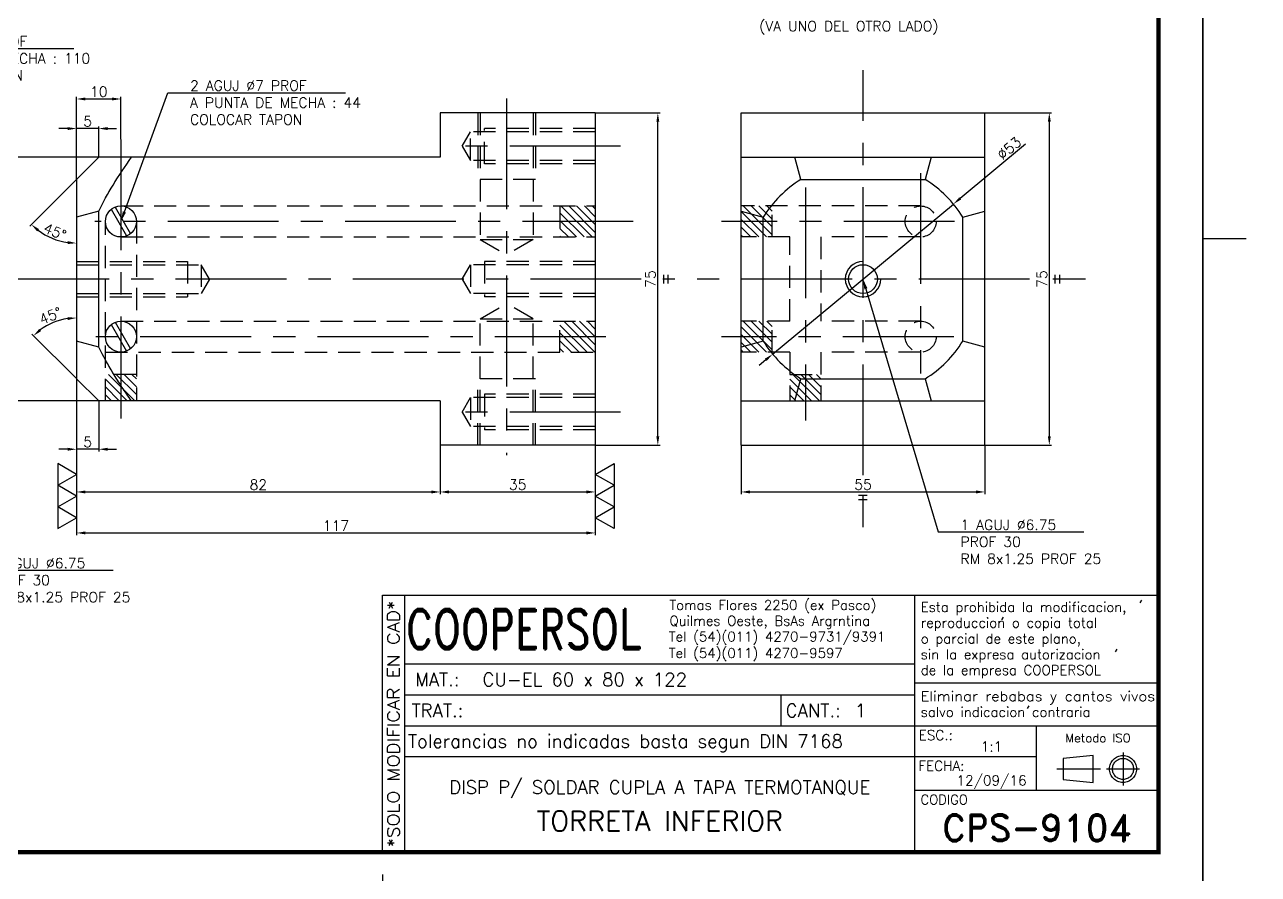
# Model space of a CAD drawing. Extents: x -21308 to -16735, y 11657 to 13517.
# Drawn here: x -20103.7 to -19825.5, y 12823.4 to 13015.2 of the extents above; entities that cross this region are included whole.
import ezdxf
from ezdxf import colors
from ezdxf.entities.mleader import LeaderData, LeaderLine
from ezdxf.enums import TextEntityAlignment as Align
from ezdxf.math import Vec2, Vec3

# ---------------------------------------------------------------- set-up
doc = ezdxf.new("R2010")
doc.units = 0
doc.header["$LTSCALE"] = 20
doc.header["$MEASUREMENT"] = 0
doc.linetypes.add('CENTER', pattern=[2, 1.25, -0.25, 0.25, -0.25])
doc.linetypes.add('HIDDEN', pattern=[0.375, 0.25, -0.125])
doc.layers.get('0').update_dxf_attribs({"linetype": 'CONTINUOUS'})
doc.layers.get('DEFPOINTS').update_dxf_attribs({"linetype": 'CONTINUOUS'})
for name, color, linetype in [('1', 1, 'CENTER'), ('CL', 1, 'CENTER'), ('CO', 3, 'CONTINUOUS'), ('FI', 1, 'CONTINUOUS'), ('OC', 1, 'HIDDEN')]:
    doc.layers.add(name, color=color, linetype=linetype)
doc.styles.add('ROMAND', font='ROMAND')
doc.styles.add('ROMANS', font='ROMANS.SHX')
doc.dimstyles.new('1', dxfattribs={"dimtxt": 2.3, "dimasz": 2, "dimexe": 0.5, "dimexo": 0.0625, "dimgap": 0.5, "dimtad": 1, "dimdec": 4, "dimdsep": 46, "dimtxsty": 'ROMANS', "dimcen": -2, "dimclrt": 7, "dimadec": 0, "dimazin": 0, "dimtfac": 0.869565, "dimtdec": 4, "dimtmove": 0, "dimatfit": 3, "dimfxl": 1, "dimtolj": 1, "dimarcsym": 0})

# ---------------------------------------------------------------- blocks, each defined once
blk = doc.blocks.new('A3G')
blk.add_line((235, 5), (235, 0))
blk.add_lwpolyline([(0, 297), (420, 297), (420, 0), (0, 0)], close=True)
at = {"const_width": 1}
blk.add_lwpolyline([(25, 287), (410, 287), (410, 10), (25, 10)], close=True, dxfattribs=at)
blk = doc.blocks.new('*D139')
at = {"layer": 'CO', "color": 0, "lineweight": -2}
for p, q in [((-19878.03, 12988.2), (-19892.74, 12975.98)), ((-19935.04, 12940.83), (-19894.28, 12974.7)), ((-19936.58, 12939.55), (-19938.12, 12938.28))]:
    blk.add_line(p, q, dxfattribs=at)
at = {"layer": 'CO', "color": 0}
for points in [[(-19892.95, 12976.23), (-19892.53, 12975.72), (-19894.28, 12974.7)], [(-19936.8, 12939.81), (-19936.37, 12939.3), (-19935.04, 12940.83)]]:
    blk.add_solid(points, dxfattribs=at)
at = {"layer": 'DEFPOINTS', "color": 0}
for p in [(-19894.28, 12974.7), (-19935.04, 12940.83)]:
    blk.add_point(p, dxfattribs=at)
at = {"layer": 'CO', "color": 7, "insert": (-19881.7, 12987.29), "char_height": 2.3, "attachment_point": 5, "rotation": 39.7186, "style": 'ROMANS'}
blk.add_mtext('\\A1;∅53', dxfattribs=at)
blk = doc.blocks.new('*D140')
at = {"layer": 'CO', "color": 0, "lineweight": -2}
for p, q in [((-20092.04, 12935.2), (-20092.04, 12909.22)), ((-20010.04, 12920.2), (-20010.04, 12909.22)), ((-20090.04, 12909.72), (-20012.04, 12909.72))]:
    blk.add_line(p, q, dxfattribs=at)
at = {"layer": 'CO', "color": 0}
for points in [[(-20090.04, 12910.06), (-20090.04, 12909.39), (-20092.04, 12909.72)], [(-20012.04, 12910.06), (-20012.04, 12909.39), (-20010.04, 12909.72)]]:
    blk.add_solid(points, dxfattribs=at)
at = {"layer": 'DEFPOINTS', "color": 0}
for p in [(-20092.04, 12935.27), (-20010.04, 12920.27), (-20010.04, 12909.72)]:
    blk.add_point(p, dxfattribs=at)
at = {"layer": 'CO', "color": 7, "insert": (-20051.04, 12911.37), "char_height": 2.3, "attachment_point": 5, "style": 'ROMANS'}
blk.add_mtext('\\A1;82', dxfattribs=at)
blk = doc.blocks.new('*D141')
at = {"layer": 'CO', "color": 0, "lineweight": -2}
for p, q in [((-20010.04, 12920.2), (-20010.04, 12909.22)), ((-19975.04, 12920.2), (-19975.04, 12909.22)), ((-20008.04, 12909.72), (-19977.04, 12909.72))]:
    blk.add_line(p, q, dxfattribs=at)
at = {"layer": 'CO', "color": 0}
for points in [[(-20008.04, 12910.06), (-20008.04, 12909.39), (-20010.04, 12909.72)], [(-19977.04, 12910.06), (-19977.04, 12909.39), (-19975.04, 12909.72)]]:
    blk.add_solid(points, dxfattribs=at)
at = {"layer": 'DEFPOINTS', "color": 0}
for p in [(-20010.04, 12920.27), (-19975.04, 12920.27), (-19975.04, 12909.72)]:
    blk.add_point(p, dxfattribs=at)
at = {"layer": 'CO', "color": 7, "insert": (-19992.54, 12911.37), "char_height": 2.3, "attachment_point": 5, "style": 'ROMANS'}
blk.add_mtext('\\A1;35', dxfattribs=at)
blk = doc.blocks.new('*D142')
at = {"layer": 'CO', "color": 0, "lineweight": -2}
for p, q in [((-20092.04, 12935.2), (-20092.04, 12899.97)), ((-19975.04, 12920.2), (-19975.04, 12899.97)), ((-20090.04, 12900.47), (-19977.04, 12900.47))]:
    blk.add_line(p, q, dxfattribs=at)
at = {"layer": 'CO', "color": 0}
for points in [[(-20090.04, 12900.81), (-20090.04, 12900.14), (-20092.04, 12900.47)], [(-19977.04, 12900.81), (-19977.04, 12900.14), (-19975.04, 12900.47)]]:
    blk.add_solid(points, dxfattribs=at)
at = {"layer": 'DEFPOINTS', "color": 0}
for p in [(-20092.04, 12935.27), (-19975.04, 12920.27), (-19975.04, 12900.47)]:
    blk.add_point(p, dxfattribs=at)
at = {"layer": 'CO', "color": 7, "insert": (-20033.54, 12902.12), "char_height": 2.3, "attachment_point": 5, "style": 'ROMANS'}
blk.add_mtext('\\A1;117', dxfattribs=at)
blk = doc.blocks.new('*D143')
at = {"layer": 'CO', "color": 0, "lineweight": -2}
for p, q in [((-20087.1, 12985.27), (-20107.69, 12985.27)), ((-20107.19, 12932.27), (-20107.19, 12983.27)), ((-20087.1, 12930.27), (-20107.69, 12930.27))]:
    blk.add_line(p, q, dxfattribs=at)
at = {"layer": 'CO', "color": 0}
for points in [[(-20107.52, 12983.27), (-20106.85, 12983.27), (-20107.19, 12985.27)], [(-20107.52, 12932.27), (-20106.85, 12932.27), (-20107.19, 12930.27)]]:
    blk.add_solid(points, dxfattribs=at)
at = {"layer": 'DEFPOINTS', "color": 0}
for p in [(-20107.19, 12985.27), (-20087.04, 12985.27), (-20087.04, 12930.27)]:
    blk.add_point(p, dxfattribs=at)
at = {"layer": 'CO', "color": 7, "insert": (-20108.84, 12957.77), "char_height": 2.3, "attachment_point": 5, "rotation": 90, "style": 'ROMANS'}
blk.add_mtext('\\A1;55', dxfattribs=at)
blk = doc.blocks.new('*D144')
at = {"layer": 'CO', "color": 0, "lineweight": -2}
for p, q in [((-19974.98, 12995.27), (-19960.44, 12995.27)), ((-19960.94, 12922.27), (-19960.94, 12993.27)), ((-19974.98, 12920.27), (-19960.44, 12920.27))]:
    blk.add_line(p, q, dxfattribs=at)
at = {"layer": 'CO', "color": 0}
for points in [[(-19961.27, 12993.27), (-19960.61, 12993.27), (-19960.94, 12995.27)], [(-19961.27, 12922.27), (-19960.61, 12922.27), (-19960.94, 12920.27)]]:
    blk.add_solid(points, dxfattribs=at)
at = {"layer": 'DEFPOINTS', "color": 0}
for p in [(-19975.04, 12995.27), (-19960.94, 12995.27), (-19975.04, 12920.27)]:
    blk.add_point(p, dxfattribs=at)
at = {"layer": 'CO', "color": 7, "insert": (-19962.59, 12957.77), "char_height": 2.3, "attachment_point": 5, "rotation": 90, "style": 'ROMANS'}
blk.add_mtext('\\A1;75', dxfattribs=at)
blk = doc.blocks.new('*D145')
at = {"layer": 'CO', "color": 0, "lineweight": -2}
for p, q in [((-20092.04, 12980.33), (-20092.04, 12998.91)), ((-20084.04, 12998.41), (-20090.04, 12998.41)), ((-20082.04, 12989.36), (-20082.04, 12998.91))]:
    blk.add_line(p, q, dxfattribs=at)
at = {"layer": 'CO', "color": 0}
for points in [[(-20090.04, 12998.75), (-20090.04, 12998.08), (-20092.04, 12998.41)], [(-20084.04, 12998.75), (-20084.04, 12998.08), (-20082.04, 12998.41)]]:
    blk.add_solid(points, dxfattribs=at)
at = {"layer": 'DEFPOINTS', "color": 0}
for p in [(-20092.04, 12998.41), (-20082.04, 12989.29), (-20092.04, 12980.27)]:
    blk.add_point(p, dxfattribs=at)
at = {"layer": 'CO', "color": 7, "insert": (-20087.04, 13000.06), "char_height": 2.3, "attachment_point": 5, "style": 'ROMANS'}
blk.add_mtext('\\A1;10', dxfattribs=at)
blk = doc.blocks.new('*D155')
at = {"layer": 'CO', "color": 0, "lineweight": -2}
blk.add_line((-20092.08, 12980.22), (-20102.57, 12969.73), dxfattribs=at)
blk.add_arc((-20092.04, 12980.27), 14.4, 232.9667, 262.0333, dxfattribs=at)
at = {"layer": 'CO', "color": 0}
for points in [[(-20100.93, 12968.52), (-20100.49, 12969.03), (-20102.22, 12970.09)], [(-20094.01, 12966.34), (-20094.06, 12965.68), (-20092.04, 12965.87)]]:
    blk.add_solid(points, dxfattribs=at)
at = {"layer": 'DEFPOINTS', "color": 0}
for p in [(-20087.04, 12985.27), (-20092.04, 12980.27), (-20092.04, 12980.27), (-20099.24, 12967.8), (-20092.04, 12935.27)]:
    blk.add_point(p, dxfattribs=at)
at = {"layer": 'CO', "color": 7, "insert": (-20096.92, 12968.49), "char_height": 2.3, "attachment_point": 5, "rotation": 337.5, "style": 'ROMANS'}
blk.add_mtext('\\A1;45°', dxfattribs=at)
blk = doc.blocks.new('*D156')
at = {"layer": 'CO', "color": 0, "lineweight": -2}
blk.add_line((-20092.08, 12935.31), (-20102.1, 12945.33), dxfattribs=at)
blk.add_arc((-20092.04, 12935.27), 13.73, 98.352, 126.648, dxfattribs=at)
at = {"layer": 'CO', "color": 0}
for points in [[(-20094.06, 12949.19), (-20094.01, 12948.52), (-20092.04, 12949)], [(-20100.02, 12946.03), (-20100.45, 12946.54), (-20101.75, 12944.98)]]:
    blk.add_solid(points, dxfattribs=at)
at = {"layer": 'DEFPOINTS', "color": 0}
for p in [(-20092.04, 12980.27), (-20095.59, 12948.53), (-20092.04, 12935.27), (-20092.04, 12935.27), (-20087.04, 12930.27)]:
    blk.add_point(p, dxfattribs=at)
at = {"layer": 'CO', "color": 7, "insert": (-20097.93, 12949.48), "char_height": 2.3, "attachment_point": 5, "rotation": 22.5, "style": 'ROMANS'}
blk.add_mtext('\\A1;45°', dxfattribs=at)
blk = doc.blocks.new('*D157')
at = {"layer": 'CO', "color": 0, "lineweight": -2}
for p, q in [((-19942.16, 12920.2), (-19942.16, 12909.22)), ((-19887.16, 12920.2), (-19887.16, 12909.22)), ((-19940.16, 12909.72), (-19889.16, 12909.72))]:
    blk.add_line(p, q, dxfattribs=at)
at = {"layer": 'CO', "color": 0}
for points in [[(-19940.16, 12910.06), (-19940.16, 12909.39), (-19942.16, 12909.72)], [(-19889.16, 12910.06), (-19889.16, 12909.39), (-19887.16, 12909.72)]]:
    blk.add_solid(points, dxfattribs=at)
at = {"layer": 'DEFPOINTS', "color": 0}
for p in [(-19942.16, 12920.27), (-19887.16, 12920.27), (-19887.16, 12909.72)]:
    blk.add_point(p, dxfattribs=at)
at = {"layer": 'CO', "color": 7, "insert": (-19914.66, 12911.37), "char_height": 2.3, "attachment_point": 5, "style": 'ROMANS'}
blk.add_mtext('\\A1;55', dxfattribs=at)
blk = doc.blocks.new('*D158')
at = {"layer": 'CO', "color": 0, "lineweight": -2}
for p, q in [((-19887.1, 12995.27), (-19872.15, 12995.27)), ((-19872.65, 12993.27), (-19872.65, 12922.27)), ((-19887.1, 12920.27), (-19872.15, 12920.27))]:
    blk.add_line(p, q, dxfattribs=at)
at = {"layer": 'CO', "color": 0}
for points in [[(-19872.98, 12993.27), (-19872.31, 12993.27), (-19872.65, 12995.27)], [(-19872.98, 12922.27), (-19872.31, 12922.27), (-19872.65, 12920.27)]]:
    blk.add_solid(points, dxfattribs=at)
at = {"layer": 'DEFPOINTS', "color": 0}
for p in [(-19887.16, 12995.27), (-19887.16, 12920.27), (-19872.65, 12920.27)]:
    blk.add_point(p, dxfattribs=at)
at = {"layer": 'CO', "color": 7, "insert": (-19874.3, 12957.77), "char_height": 2.3, "attachment_point": 5, "rotation": 90, "style": 'ROMANS'}
blk.add_mtext('\\A1;75', dxfattribs=at)
blk = doc.blocks.new('*D161')
at = {"layer": 'CO', "color": 0, "lineweight": -2}
for p, q in [((-20094.04, 12991.74), (-20096.04, 12991.74)), ((-20092.04, 12980.33), (-20092.04, 12992.24)), ((-20087.04, 12991.74), (-20092.04, 12991.74)), ((-20087.04, 12985.33), (-20087.04, 12992.24)), ((-20085.04, 12991.74), (-20083.04, 12991.74))]:
    blk.add_line(p, q, dxfattribs=at)
at = {"layer": 'CO', "color": 0}
for points in [[(-20094.04, 12992.07), (-20094.04, 12991.4), (-20092.04, 12991.74)], [(-20085.04, 12992.07), (-20085.04, 12991.4), (-20087.04, 12991.74)]]:
    blk.add_solid(points, dxfattribs=at)
at = {"layer": 'DEFPOINTS', "color": 0}
for p in [(-20092.04, 12991.74), (-20087.04, 12985.27), (-20092.04, 12980.27)]:
    blk.add_point(p, dxfattribs=at)
at = {"layer": 'CO', "color": 7, "insert": (-20089.54, 12993.39), "char_height": 2.3, "attachment_point": 5, "style": 'ROMANS'}
blk.add_mtext('\\A1;5', dxfattribs=at)
blk = doc.blocks.new('*D162')
at = {"layer": 'CO', "color": 0, "lineweight": -2}
for p, q in [((-20092.04, 12935.2), (-20092.04, 12918.86)), ((-20087.04, 12930.2), (-20087.04, 12918.86)), ((-20094.04, 12919.36), (-20096.04, 12919.36)), ((-20087.04, 12919.36), (-20092.04, 12919.36)), ((-20085.04, 12919.36), (-20083.04, 12919.36))]:
    blk.add_line(p, q, dxfattribs=at)
at = {"layer": 'CO', "color": 0}
for points in [[(-20094.04, 12919.69), (-20094.04, 12919.03), (-20092.04, 12919.36)], [(-20085.04, 12919.69), (-20085.04, 12919.03), (-20087.04, 12919.36)]]:
    blk.add_solid(points, dxfattribs=at)
at = {"layer": 'DEFPOINTS', "color": 0}
for p in [(-20092.04, 12935.27), (-20087.04, 12930.27), (-20092.04, 12919.36)]:
    blk.add_point(p, dxfattribs=at)
at = {"layer": 'CO', "color": 7, "insert": (-20089.54, 12921.01), "char_height": 2.3, "attachment_point": 5, "style": 'ROMANS'}
blk.add_mtext('\\A1;5', dxfattribs=at)
blk = doc.blocks.new('A4G')
blk.add_line((0, 148.5), (9.75, 148.5))
blk.add_lwpolyline([(0, 297), (210, 297), (210, 0), (0, 0)], close=True)
blk = doc.blocks.new('COOPERSOLROT-02')
for p, q in [((0, 58), (175, 58)), ((0, 0), (0, 58)), ((5, 0), (5, 58)), ((120, 0), (120, 58)), ((175, 0), (175, 58)), ((5, 42.5), (120, 42.5)), ((120, 38.19), (175, 38.19)), ((5, 35.5), (120, 35.5)), ((89.89, 28.5), (89.89, 35.5)), ((5, 28.5), (175, 28.5)), ((147.5, 14), (147.5, 28.5)), ((147.5, 21.5), (5, 21.5)), ((120, 14), (175, 14)), ((0, 0), (175, 0))]:
    blk.add_line(p, q)
at = {"color": 1, "linetype": 'CENTER'}
blk.add_line((166.98, 22.51), (166.98, 15.06), dxfattribs=at)
for points in [[(152.09, 18.79), (161.93, 18.79)], [(163.26, 18.79), (170.71, 18.79)]]:
    blk.add_lwpolyline(points, dxfattribs=at)
at = {"layer": '1'}
for points in [[(170.85, 56.26), (171.21, 56.85)], [(139.66, 52.43), (140.02, 53.02)], [(165.28, 45.22), (165.64, 45.81)], [(145.46, 32.42), (145.82, 33.01)]]:
    blk.add_lwpolyline(points, dxfattribs=at)
blk.add_lwpolyline([(160.25, 18.79), (160.25, 21.83), (153.47, 21.16), (153.47, 16.41), (160.25, 15.74)], close=True, dxfattribs=at)
for radius in [3.05, 2.37]:
    blk.add_circle((166.98, 18.79), radius, dxfattribs=at)
at = {"style": 'ROMANS', "width": 0.996387}
blk.add_text('*SOLO MODIFICAR EN CAD*', height=2.7, rotation=90, dxfattribs=at).set_placement((3.77, 1.09), (3.77, 56.81), align=Align.FIT)
at = {"style": 'ROMAND', "width": 0.75}
blk.add_text('COOPERSOL', height=9, dxfattribs=at).set_placement((5.26, 45.85))
at = {"style": 'ROMANS'}
for s, p in [('MAT.:', (7.32, 37.47)), ('TRAT.:', (6.5, 30.47)), ('CANT.:', (90.89, 30.47)), ('Tolerancias no indicadas basta segun DIN 7168', (5.7, 23.56))]:
    blk.add_text(s, height=3, dxfattribs=at).set_placement(p)
for tag, height, style, p in [('CONJUNTO', 2.3, 'ROMANS', (62.5, 17.5)), ('SUBCONJUNTO', 3, 'ROMANS', (62.5, 11.5)), ('COD-PLA', 6, 'ROMAND', (147.5, 5.5)), ('DENOMINACION', 4.5, 'ROMANS', (62.5, 4.75))]:
    blk.add_attdef(tag, text='', height=height, dxfattribs=dict(style=style)).set_placement(p, align=Align.MIDDLE)
at = {"layer": '1', "style": 'ROMANS'}
for s, height, p in [('Tomas Flores 2250 (ex Pasco)', 2.2, (64.69, 54.68)), ('Esta prohibida la modificacion,', 2.2, (121.36, 54.23)), ('Quilmes Oeste, BsAs Argrntina', 2.2, (64.69, 51.12)), ('reproduccion o copia total', 2.2, (121.36, 50.67)), ('Tel (54)(011) 4270-9731/9391', 2.2, (64.55, 47.56)), ('o parcial de este plano,', 2.2, (121.36, 47.11)), ('Tel (54)(011) 4270-9597', 2.2, (64.55, 43.83)), ('sin la expresa autorizacion ', 2.2, (121.36, 43.55)), ('de la empresa COOPERSOL', 2.2, (121.36, 39.99)), ('salvo indicacion contraria', 2.2, (121.36, 30.54)), ('ESC.:', 2.25, (120.89, 25.29)), ('FECHA:', 2.25, (120.81, 18.36)), ('CODIGO', 2.16, (121.33, 10.78))]:
    blk.add_text(s, height=height, dxfattribs=at).set_placement(p)
at = {"layer": '1', "style": 'ROMANS', "width": 0.96139}
blk.add_text('Eliminar rebabas y cantos vivos', height=2.2, dxfattribs=at).set_placement((121.34, 34.1), (174.21, 34.1), align=Align.FIT)
at = {"layer": '1', "style": 'ROMANS'}
blk.add_text('Metodo ISO', height=1.948, dxfattribs=at).set_placement((161.34, 25.77), align=Align.MIDDLE)
for tag, p in [('MAT', (22.51, 37.47)), ('TRAT', (22.51, 30.47)), ('CANT', (106.49, 30.47))]:
    blk.add_attdef(tag, p, '', height=3, dxfattribs=at)
for tag, p in [('ESC', (137.33, 22.73)), ('FECHA', (137.33, 15.06))]:
    blk.add_attdef(tag, text='', height=2.25, dxfattribs=at).set_placement(p, align=Align.CENTER)

msp = doc.modelspace()

# ---------------------------------------------------------------- hatches: boundary and pattern name
at = {"layer": 'CO'}
h = msp.add_hatch(dxfattribs=at)
h.set_pattern_fill('ANSI31', color=256, scale=10, angle=270, style=0)
h.set_pattern_definition([(315, (-32634.6634, -6503.0212), (0.883883476, 0.883883476), [])])
h.paths.add_polyline_path([(-19975.03949, 12970.76589), (-19975.03949, 12974.26589), (-19983.03949, 12974.26589), (-19983.03949, 12970.76589)])
h.paths.add_polyline_path([(-19975.03949, 12967.26589), (-19975.03949, 12970.76589), (-19983.03949, 12970.76589), (-19983.03949, 12967.26589)])
h = msp.add_hatch(dxfattribs=at)
h.set_pattern_fill('ANSI31', color=256, scale=10, angle=270, style=0)
h.set_pattern_definition([(315, (-32674.8563, -6503.0212), (0.883883476, 0.883883476), [])])
h.paths.add_polyline_path([(-19938.66135, 12970.76589), (-19938.66135, 12974.26589), (-19942.16135, 12974.26589), (-19942.16135, 12970.76589)])
h.paths.add_polyline_path([(-19938.66135, 12967.26589), (-19938.66135, 12970.76589), (-19942.16135, 12970.76589), (-19942.16135, 12967.26589)])
h.paths.add_polyline_path([(-19938.16135, 12967.26589), (-19938.16135, 12970.76589), (-19938.66135, 12970.76589), (-19938.66135, 12967.26589)])
h.paths.add_polyline_path([(-19938.16135, 12970.76589), (-19938.16135, 12974.26589), (-19938.66135, 12974.26589), (-19938.66135, 12970.76589)])
h.paths.add_polyline_path([(-19936.16135, 12970.76589), (-19936.16135, 12974.26589), (-19938.16135, 12974.26589), (-19938.16135, 12970.76589)])
h.paths.add_polyline_path([(-19936.16135, 12967.26589), (-19936.16135, 12970.76589), (-19938.16135, 12970.76589), (-19938.16135, 12967.26589)])
h.paths.add_polyline_path([(-19935.16135, 12967.26589), (-19935.16135, 12970.76589), (-19936.16135, 12970.76589), (-19936.16135, 12967.26589)])
h.paths.add_polyline_path([(-19935.16135, 12970.76589), (-19935.16135, 12974.26589), (-19936.16135, 12974.26589), (-19936.16135, 12970.76589)])
h = msp.add_hatch(dxfattribs=at)
h.set_pattern_fill('ANSI31', color=256, scale=10, angle=270, style=0)
h.set_pattern_definition([(315, (-32634.6634, -6493.0212), (0.883883476, 0.883883476), [])])
h.paths.add_polyline_path([(-19975.03949, 12944.76589), (-19975.03949, 12948.26589), (-19983.03949, 12948.26589), (-19983.03949, 12944.76589)])
h.paths.add_polyline_path([(-19975.03949, 12941.26589), (-19975.03949, 12944.76589), (-19983.03949, 12944.76589), (-19983.03949, 12941.26589)])
h = msp.add_hatch(dxfattribs=at)
h.set_pattern_fill('ANSI31', color=256, scale=10, angle=270, style=0)
h.set_pattern_definition([(315, (-32674.8563, -6529.0212), (0.883883476, 0.883883476), [])])
h.paths.add_polyline_path([(-19938.66135, 12944.76589), (-19938.66135, 12948.26589), (-19942.16135, 12948.26589), (-19942.16135, 12944.76589)])
h.paths.add_polyline_path([(-19938.66135, 12941.26589), (-19938.66135, 12944.76589), (-19942.16135, 12944.76589), (-19942.16135, 12941.26589)])
h.paths.add_polyline_path([(-19938.16135, 12941.26589), (-19938.16135, 12944.76589), (-19938.66135, 12944.76589), (-19938.66135, 12941.26589)])
h.paths.add_polyline_path([(-19938.16135, 12944.76589), (-19938.16135, 12948.26589), (-19938.66135, 12948.26589), (-19938.66135, 12944.76589)])
h.paths.add_polyline_path([(-19936.16135, 12944.76589), (-19936.16135, 12948.26589), (-19938.16135, 12948.26589), (-19938.16135, 12944.76589)])
h.paths.add_polyline_path([(-19936.16135, 12941.26589), (-19936.16135, 12944.76589), (-19938.16135, 12944.76589), (-19938.16135, 12941.26589)])
h.paths.add_polyline_path([(-19935.16135, 12941.26589), (-19935.16135, 12944.76589), (-19936.16135, 12944.76589), (-19936.16135, 12941.26589)])
h.paths.add_polyline_path([(-19935.16135, 12944.76589), (-19935.16135, 12948.26589), (-19936.16135, 12948.26589), (-19936.16135, 12944.76589)])
h = msp.add_hatch(dxfattribs=at)
h.set_pattern_fill('ANSI31', color=256, scale=10, angle=270, style=0)
h.set_pattern_definition([(315, (-32829.2344, -6498.0212), (0.883883476, 0.883883476), [])])
h.paths.add_polyline_path([(-20082.03949, 12930.26589), (-20082.03949, 12936.26589), (-20085.53949, 12936.26589), (-20085.53949, 12930.26589)])
h.paths.add_polyline_path([(-20078.53949, 12930.26589), (-20078.53949, 12936.26589), (-20082.03949, 12936.26589), (-20082.03949, 12930.26589)])
h = msp.add_hatch(dxfattribs=at)
h.set_pattern_fill('ANSI31', color=256, scale=10, angle=270, style=0)
h.set_pattern_definition([(315, (-32674.8563, -6498.0212), (0.883883476, 0.883883476), [])])
h.paths.add_polyline_path([(-19927.66135, 12936.26589), (-19931.16135, 12936.26589), (-19931.16135, 12930.26589), (-19927.66135, 12930.26589)])
h.paths.add_polyline_path([(-19924.16135, 12936.26589), (-19927.66135, 12936.26589), (-19927.66135, 12930.26589), (-19924.16135, 12930.26589)])

# ---------------------------------------------------------------- linework, layer by layer
for p, q in [((-19975.03949, 12995.26589), (-20010.03949, 12995.26589)), ((-20010.03949, 12995.26589), (-20010.03949, 12985.26589)), ((-19975.03949, 12995.26589), (-19975.03949, 12920.26589)), ((-19942.16135, 12995.26589), (-19887.16135, 12995.26589)), ((-19942.16135, 12920.26589), (-19942.16135, 12995.26589)), ((-19887.16135, 12920.26589), (-19887.16135, 12995.26589)), ((-20092.03949, 12980.26589), (-20087.03949, 12985.26589)), ((-20010.03949, 12985.26589), (-20087.03949, 12985.26589)), ((-19942.16135, 12985.26589), (-19887.16135, 12985.26589)), ((-19928.66135, 12980.26589), (-19930.02135, 12985.26589)), ((-19899.30135, 12985.26589), (-19900.66135, 12980.26589)), ((-20092.03949, 12980.26589), (-20092.03949, 12935.26589)), ((-19928.66135, 12980.26589), (-19900.66135, 12980.26589)), ((-20087.03949, 12973.12843), (-20092.03949, 12971.76589)), ((-20087.03949, 12942.40334), (-20087.03949, 12973.12843)), ((-20084.20455, 12973.51589), (-20080.74045, 12967.51589)), ((-20083.33852, 12974.01589), (-20079.87442, 12968.01589)), ((-19942.16135, 12973.12589), (-19937.16135, 12971.76589)), ((-19937.16135, 12943.76589), (-19937.16135, 12971.76589)), ((-19892.16135, 12971.76589), (-19887.16135, 12973.12589)), ((-19892.16135, 12943.76589), (-19892.16135, 12971.76589)), ((-20084.20455, 12947.51589), (-20080.74045, 12941.51589)), ((-20083.33852, 12948.01589), (-20079.87442, 12942.01589)), ((-20087.03949, 12942.40334), (-20092.03949, 12943.76589)), ((-19937.16135, 12943.76589), (-19942.16135, 12942.40589)), ((-19887.16135, 12942.40589), (-19892.16135, 12943.76589)), ((-20092.03949, 12935.26589), (-20087.03949, 12930.26589)), ((-19930.02135, 12930.26589), (-19928.66135, 12935.26589)), ((-19928.66135, 12935.26589), (-19900.66135, 12935.26589)), ((-19900.66135, 12935.26589), (-19899.30135, 12930.26589)), ((-20010.03949, 12930.26589), (-20087.03949, 12930.26589)), ((-20010.03949, 12930.26589), (-20010.03949, 12920.26589)), ((-19942.16135, 12930.26589), (-19887.16135, 12930.26589)), ((-19975.03949, 12920.26589), (-20010.03949, 12920.26589)), ((-19942.16135, 12920.26589), (-19887.16135, 12920.26589))]:
    msp.add_line(p, q)
for centre, radius in [((-20082.03949, 12970.76589), 3.5), ((-19914.66135, 12957.76589), 3.25), ((-20082.03949, 12944.76589), 3.5)]:
    msp.add_circle(centre, radius)
for start, end in [(121.8907918, 148.1092082), (31.8907918, 58.1092082), (211.8907918, 238.1092082), (301.8907918, 328.1092082)]:
    msp.add_arc((-19914.66135, 12957.76589), 26.5, start, end)
for points, knots in [([(-20087.03949, 12973.12843), (-20086.05644, 12975.14532), (-20084.96047, 12977.09406), (-20082.49021, 12981.13587), (-20081.09702, 12983.21754), (-20079.64861, 12985.26589)], [0.763358682, 0.763358682, 0.763358682, 0.763358682, 0.875, 0.875, 1, 1, 1, 1]), ([(-20079.64861, 12930.26589), (-20080.37652, 12931.29531), (-20081.09153, 12932.33519), (-20082.48875, 12934.44152), (-20083.17019, 12935.50688), (-20084.98444, 12938.47991), (-20086.06934, 12940.41299), (-20087.03949, 12942.40334)], [0, 0, 0, 0, 0.0625, 0.0625, 0.125, 0.125, 0.2351571872, 0.2351571872, 0.2351571872, 0.2351571872])]:
    msp.add_open_spline(points, degree=3, knots=knots)
at = {"color": 7, "linetype": 'Continuous', "lineweight": 15}
for points, knots in [([(-20087.03949, 12973.12843), (-20086.05644, 12975.14532), (-20084.96047, 12977.09406), (-20082.49021, 12981.13587), (-20081.09702, 12983.21754), (-20079.64861, 12985.26589)], [0.763358682, 0.763358682, 0.763358682, 0.763358682, 0.875, 0.875, 1, 1, 1, 1]), ([(-20079.64861, 12930.26589), (-20080.37652, 12931.29531), (-20081.09153, 12932.33519), (-20082.48875, 12934.44152), (-20083.17019, 12935.50688), (-20084.98444, 12938.47991), (-20086.06934, 12940.41299), (-20087.03949, 12942.40334)], [0, 0, 0, 0, 0.0625, 0.0625, 0.125, 0.125, 0.2351571872, 0.2351571872, 0.2351571872, 0.2351571872])]:
    msp.add_open_spline(points, degree=3, knots=knots, dxfattribs=at)
at = {"layer": 'CL'}
for p, q in [((-19914.66135, 12913.49934), (-19914.66135, 13004.93277)), ((-19995.03949, 12998.55739), (-19995.03949, 12917.9942)), ((-20082.03949, 12989.2929), (-20082.03949, 12926.2833)), ((-19969.33749, 12987.76589), (-20007.25576, 12987.76589)), ((-19901.66135, 12981.6895), (-19901.66135, 12936.44203)), ((-19927.66135, 12978.45754), (-19927.66135, 12925.87917)), ((-19966.48375, 12970.76589), (-20087.87856, 12970.76589)), ((-19894.01884, 12970.76589), (-19946.60926, 12970.76589)), ((-19964.69204, 12957.76589), (-20106.17482, 12957.76589)), ((-19877.08983, 12957.76589), (-19959.82884, 12957.76589)), ((-19864.46121, 12957.76589), (-19871.84534, 12957.76589)), ((-19972.66558, 12944.76589), (-20088.02941, 12944.76589)), ((-19894.21115, 12944.76589), (-19946.60926, 12944.76589)), ((-19969.33749, 12927.76589), (-20007.25576, 12927.76589)), ((-19914.66135, 12901.80712), (-19914.66135, 12908.99567))]:
    msp.add_line(p, q, dxfattribs=at)
at = {"layer": 'CO'}
for p, q in [((-19959.65935, 12958.7378), (-19959.65935, 12956.73768)), ((-19958.65935, 12958.7378), (-19958.65935, 12956.73768)), ((-19871.36691, 12958.7378), (-19871.36691, 12956.73768)), ((-19870.36691, 12958.7378), (-19870.36691, 12956.73768)), ((-19913.68944, 12908.94864), (-19915.68956, 12908.94864)), ((-19913.68944, 12907.94864), (-19915.68956, 12907.94864))]:
    msp.add_line(p, q, dxfattribs=at)
for points in [[(-20092.03949, 12913.68467), (-20096.27288, 12916.12882), (-20096.27288, 12911.24052)], [(-19975.03949, 12913.68467), (-19970.80609, 12916.12882), (-19970.80609, 12911.24052)], [(-20092.03949, 12908.79637), (-20096.27288, 12911.24052), (-20096.27288, 12906.35221)], [(-19975.03949, 12908.79637), (-19970.80609, 12911.24052), (-19970.80609, 12906.35221)], [(-20092.03949, 12903.90806), (-20096.27288, 12906.35221), (-20096.27288, 12901.46391)], [(-19975.03949, 12903.90806), (-19970.80609, 12906.35221), (-19970.80609, 12901.46391)]]:
    msp.add_lwpolyline(points, close=True, dxfattribs=at)
at = {"layer": 'FI'}
msp.add_arc((-19914.66135, 12957.76589), 4, 90, 0, dxfattribs=at)
at = {"layer": 'OC'}
for p, q in [((-20001.53949, 12995.26589), (-20001.53949, 12980.26589)), ((-20001.03949, 12995.26589), (-20001.03949, 12966.73)), ((-19989.03949, 12995.26589), (-19989.03949, 12966.73)), ((-19988.53949, 12995.26589), (-19988.53949, 12980.26589)), ((-20005.03949, 12987.76589), (-20003.1631, 12991.01589)), ((-19975.03949, 12991.01589), (-20003.1631, 12991.01589)), ((-20003.1631, 12984.51589), (-20003.1631, 12991.01589)), ((-19975.03949, 12991.76589), (-20000.03949, 12991.76589)), ((-20000.03949, 12983.76589), (-20000.03949, 12991.76589)), ((-20005.03949, 12987.76589), (-20003.1631, 12984.51589)), ((-19975.03949, 12984.51589), (-20003.1631, 12984.51589)), ((-19975.03949, 12983.76589), (-20000.03949, 12983.76589)), ((-19988.53949, 12980.26589), (-20001.53949, 12980.26589)), ((-20082.03949, 12974.26589), (-19975.03949, 12974.26589)), ((-19983.03949, 12974.26589), (-19983.03949, 12967.26589)), ((-19901.66135, 12974.26589), (-19942.16135, 12974.26589)), ((-19935.16135, 12967.26589), (-19935.16135, 12974.26589)), ((-20085.53949, 12930.26589), (-20085.53949, 12970.76589)), ((-20078.53949, 12970.76589), (-20078.53949, 12930.26589)), ((-20082.03949, 12967.26589), (-19975.03949, 12967.26589)), ((-20001.03949, 12966.73), (-19995.03949, 12963.26589)), ((-20001.03949, 12966.73), (-19989.03949, 12966.73)), ((-19989.03949, 12966.73), (-19995.03949, 12963.26589)), ((-19931.16135, 12967.26589), (-19942.16135, 12967.26589)), ((-19931.16135, 12948.26589), (-19931.16135, 12967.26589)), ((-19901.66135, 12967.26589), (-19924.16135, 12967.26589)), ((-19924.16135, 12967.26589), (-19924.16135, 12948.26589)), ((-20092.03949, 12961.76589), (-20067.03949, 12961.76589)), ((-20092.03949, 12961.01589), (-20063.91587, 12961.01589)), ((-20067.03949, 12961.76589), (-20067.03949, 12953.76589)), ((-20062.03949, 12957.76589), (-20063.91587, 12961.01589)), ((-20063.91587, 12961.01589), (-20063.91587, 12954.51589)), ((-20005.03949, 12957.76589), (-20003.1631, 12961.01589)), ((-19975.03949, 12961.01589), (-20003.1631, 12961.01589)), ((-20003.1631, 12961.01589), (-20003.1631, 12954.51589)), ((-19975.03949, 12961.76589), (-20000.03949, 12961.76589)), ((-20000.03949, 12961.76589), (-20000.03949, 12953.76589)), ((-20062.03949, 12957.76589), (-20063.91587, 12954.51589)), ((-20005.03949, 12957.76589), (-20003.1631, 12954.51589)), ((-20092.03949, 12954.51589), (-20063.91587, 12954.51589)), ((-20092.03949, 12953.76589), (-20067.03949, 12953.76589)), ((-19975.03949, 12954.51589), (-20003.1631, 12954.51589)), ((-20001.03949, 12948.80179), (-19995.03949, 12952.26589)), ((-19975.03949, 12953.76589), (-20000.03949, 12953.76589)), ((-19989.03949, 12948.80179), (-19995.03949, 12952.26589)), ((-20082.03949, 12948.26589), (-19975.03949, 12948.26589)), ((-20001.03949, 12920.26589), (-20001.03949, 12948.80179)), ((-20001.03949, 12948.80179), (-19989.03949, 12948.80179)), ((-19989.03949, 12920.26589), (-19989.03949, 12948.80179)), ((-19983.03949, 12941.26589), (-19983.03949, 12948.26589)), ((-19931.16135, 12948.26589), (-19942.16135, 12948.26589)), ((-19935.16135, 12941.26589), (-19935.16135, 12948.26589)), ((-19901.66135, 12948.26589), (-19924.16135, 12948.26589)), ((-20085.53949, 12941.26589), (-19975.03949, 12941.26589)), ((-19931.16135, 12941.26589), (-19942.16135, 12941.26589)), ((-19931.16135, 12941.26589), (-19931.16135, 12930.26589)), ((-19901.66135, 12941.26589), (-19924.16135, 12941.26589)), ((-19924.16135, 12941.26589), (-19924.16135, 12930.26589)), ((-20078.53949, 12936.26589), (-20085.53949, 12936.26589)), ((-19988.53949, 12935.26589), (-20001.53949, 12935.26589)), ((-20001.53949, 12920.26589), (-20001.53949, 12935.26589)), ((-19988.53949, 12920.26589), (-19988.53949, 12935.26589)), ((-19931.16135, 12936.26589), (-19924.16135, 12936.26589)), ((-20005.03949, 12927.76589), (-20003.1631, 12931.01589)), ((-19975.03949, 12931.01589), (-20003.1631, 12931.01589)), ((-20003.1631, 12931.01589), (-20003.1631, 12924.51589)), ((-19975.03949, 12931.76589), (-20000.03949, 12931.76589)), ((-20000.03949, 12931.76589), (-20000.03949, 12923.76589)), ((-20005.03949, 12927.76589), (-20003.1631, 12924.51589)), ((-19975.03949, 12924.51589), (-20003.1631, 12924.51589)), ((-19975.03949, 12923.76589), (-20000.03949, 12923.76589))]:
    msp.add_line(p, q, dxfattribs=at)
for centre in [(-19901.66135, 12970.76589), (-19901.66135, 12944.76589)]:
    msp.add_circle(centre, 3.5, dxfattribs=at)

# ---------------------------------------------------------------- block references
for name, p in [('A3G', (-20258.00568, 12818.42201)), ('A4G', (-19838.00568, 12818.42201))]:
    msp.add_blockref(name, p)
ref = msp.add_blockref('COOPERSOLROT-02', (-20023.00568, 12828.42201))
ref.add_attrib('COD-PLA', 'CPS-9104', dxfattribs={"height": 6, "style": 'ROMAND'}).set_placement((-19875.50568, 12833.92201), align=Align.MIDDLE)
ref.add_attrib('FECHA', '12/09/16', dxfattribs={"layer": '1', "height": 2.25, "style": 'ROMANS'}).set_placement((-19885.671, 12843.48301), align=Align.CENTER)
ref.add_attrib('MAT', 'CU-EL 60 x 80 x 122', (-20000.50039, 12865.89016), dxfattribs={"layer": '1', "height": 3, "style": 'ROMANS'})
ref.add_attrib('ESC', '1:1', dxfattribs={"layer": '1', "height": 2.25, "style": 'ROMANS'}).set_placement((-19885.671, 12851.15056), align=Align.CENTER)
ref.add_attrib('CANT', '1', (-19916.51509, 12858.89016), dxfattribs={"layer": '1', "height": 3, "style": 'ROMANS'})
ref.add_attrib('DENOMINACION', 'TORRETA INFERIOR', dxfattribs={"height": 4.5, "style": 'ROMANS'}).set_placement((-19960.50568, 12835.45983), align=Align.MIDDLE)
ref.add_attrib('SUBCONJUNTO', 'DISP P/ SOLDAR CUPLA A TAPA TERMOTANQUE', dxfattribs={"height": 3, "style": 'ROMANS'}).set_placement((-19960.50568, 12842.89986), align=Align.MIDDLE)

# ---------------------------------------------------------------- dimensions: what is measured, and where the dimension line sits
at = {"layer": 'CO'}
for base, p1, p2, picture, middle in [((-20092.03949, 12998.41269), (-20082.03949, 12989.2929), (-20092.03949, 12980.26589), '*D145', (-20087.03949, 13000.06269)), ((-20092.03949, 12991.7351), (-20087.03949, 12985.26589), (-20092.03949, 12980.26589), '*D161', (-20089.53949, 12993.3851)), ((-20092.03949, 12919.35868), (-20087.03949, 12930.26589), (-20092.03949, 12935.26589), '*D162', (-20089.53949, 12921.00868)), ((-20010.03949, 12909.72264), (-20092.03949, 12935.26589), (-20010.03949, 12920.26589), '*D140', (-20051.03949, 12911.37264)), ((-19975.03949, 12900.4748), (-20092.03949, 12935.26589), (-19975.03949, 12920.26589), '*D142', (-20033.53949, 12902.1248)), ((-19887.16135, 12909.72264), (-19942.16135, 12920.26589), (-19887.16135, 12920.26589), '*D157', (-19914.66135, 12911.37264))]:
    dim = msp.add_linear_dim(base=base, p1=p1, p2=p2, dimstyle='1', dxfattribs=at)
    dim.commit()
    dim.dimension.update_dxf_attribs({"geometry": picture, "text_midpoint": middle})
for base, p1, p2, picture, middle in [((-19960.93873, 12995.26589), (-19975.03949, 12920.26589), (-19975.03949, 12995.26589), '*D144', (-19962.58873, 12957.76589)), ((-19872.64629, 12920.26589), (-19887.16135, 12995.26589), (-19887.16135, 12920.26589), '*D158', (-19874.29629, 12957.76589)), ((-20107.18641, 12985.26589), (-20087.03949, 12930.26589), (-20087.03949, 12985.26589), '*D143', (-20108.83641, 12957.76589))]:
    dim = msp.add_linear_dim(base=base, p1=p1, p2=p2, angle=90, dimstyle='1', dxfattribs=at)
    dim.commit()
    dim.dimension.update_dxf_attribs({"geometry": picture, "text_midpoint": middle})
dim = msp.add_diameter_dim_2p(p1=(-19935.04495, 12940.83194), p2=(-19894.27775, 12974.69985), dimstyle='1', dxfattribs=at)
dim.commit()
dim.dimension.update_dxf_attribs({"geometry": '*D139', "text_midpoint": (-19880.64589, 12986.02471), "dimtype": 163})
for base, line2, picture, middle in [((-20099.23723, 12967.79903), ((-20092.03949, 12980.26589), (-20087.03949, 12985.26589)), '*D155', (-20096.91697, 12968.4906)), ((-20095.59368, 12948.53032), ((-20092.03949, 12935.26589), (-20087.03949, 12930.26589)), '*D156', (-20097.92605, 12949.47733))]:
    dim = msp.add_angular_dim_2l(base=base, line1=((-20092.03949, 12980.26589), (-20092.03949, 12935.26589)), line2=line2, dimstyle='1', dxfattribs=at)
    dim.commit()
    dim.dimension.update_dxf_attribs({"geometry": picture, "text_midpoint": middle})
dim = msp.add_linear_dim(base=(-19975.03949, 12909.72264), p1=(-20010.03949, 12920.26589), p2=(-19975.03949, 12920.26589), dimstyle='1', override={"dimtmove": 1}, dxfattribs=at)
dim.commit()
dim.dimension.update_dxf_attribs({"geometry": '*D141', "text_midpoint": (-19992.53949, 12911.37264)})

# ---------------------------------------------------------------- leaders
ml = msp.add_multileader_mtext('Standard', dxfattribs=at)
ml.set_content('2 AGUJ. %%C11.75 PROF\\PA PUNTA DE MECHA 32\\PRWW 1/4" PROF 15\\P(VA UNO DEL OTRO LADO)', color=7, style='ROMANS')
ml.set_leader_properties(color=256, linetype='ByLayer', lineweight=-1)
ml.build(insert=Vec2(0, 0))
ml.multileader.update_dxf_attribs({"text_left_attachment_type": 6, "text_right_attachment_type": 5, "dogleg_length": 4, "arrow_head_size": 2.3})
ctx = ml.context
ctx.base_point, ctx.char_height, ctx.arrow_head_size, ctx.landing_gap_size, ctx.plane_origin = Vec3(-19939.06704, 13024.44669), 2.3, 2.3, 1, Vec3(-19857.084, 13041.93018)
ctx.left_attachment, ctx.right_attachment = 6, 5
notes = []
notes.append((ctx, [(1, (1, 1, 0), (-19943.06704, 13024.44669), (1, 0), 4, [(0, [(-19995.03949, 13047.19468)], 0, [])])]))
ctx.mtext.insert, ctx.mtext.flow_direction = Vec3(-19938.06704, 13027.51336), 5
ml = msp.add_multileader_mtext('Standard', dxfattribs=at)
ml.set_content('2 AGUJ %%C7 PROF\\PA PUNTA DE MECHA : 110\\PCOLOCAR TAPON', color=7, style='ROMANS')
ml.set_leader_properties(color=256, linetype='ByLayer', lineweight=-1)
ml.build(insert=Vec2(0, 0))
ml.multileader.update_dxf_attribs({"text_left_attachment_type": 6, "text_right_attachment_type": 5, "dogleg_length": 4, "arrow_head_size": 2.3})
ctx = ml.context
ctx.base_point, ctx.char_height, ctx.arrow_head_size, ctx.landing_gap_size, ctx.plane_origin = Vec3(-20130.45454, 13009.7981), 2.3, 2.3, 1, Vec3(-20145.05392, 12977.6794)
ctx.left_attachment, ctx.right_attachment = 6, 5
notes.append((ctx, [(0, (1, 1, 0), (-20134.45454, 13009.7981), (1, 0), 4, [(0, [(-20149.15575, 12975.76589)], 0, [])])]))
ctx.mtext.insert, ctx.mtext.flow_direction = Vec3(-20129.45454, 13012.5581), 5
ml = msp.add_multileader_mtext('Standard', dxfattribs=at)
ml.set_content('2 AGUJ %%C7 PROF\\PA PUNTA DE MECHA : 44\\PCOLOCAR TAPON', color=7, style='ROMANS')
ml.set_leader_properties(color=256, linetype='ByLayer', lineweight=-1)
ml.build(insert=Vec2(0, 0))
ml.multileader.update_dxf_attribs({"text_left_attachment_type": 6, "text_right_attachment_type": 5, "dogleg_length": 4, "arrow_head_size": 2.3})
ctx = ml.context
ctx.base_point, ctx.char_height, ctx.arrow_head_size, ctx.landing_gap_size, ctx.plane_origin = Vec3(-20067.4401, 12999.8182), 2.3, 2.3, 1, Vec3(-20082.03949, 12970.76589)
ctx.left_attachment, ctx.right_attachment = 6, 5
notes.append((ctx, [(0, (1, 1, 0), (-20071.4401, 12999.8182), (1, 0), 4, [(0, [(-20082.03949, 12970.76589)], 0, [])])]))
ctx.mtext.insert, ctx.mtext.flow_direction = Vec3(-20066.4401, 13002.5782), 5
ml = msp.add_multileader_mtext('Standard', dxfattribs=at)
ml.set_content('4 AGUJ %%C6.75\\PPROF 30\\PRM 8x1.25 PROF 25', color=7, style='ROMANS')
ml.set_leader_properties(color=256, linetype='ByLayer', lineweight=-1)
ml.build(insert=Vec2(0, 0))
ml.multileader.update_dxf_attribs({"text_left_attachment_type": 6, "text_right_attachment_type": 5, "dogleg_length": 4, "arrow_head_size": 2.3})
ctx = ml.context
ctx.base_point, ctx.char_height, ctx.arrow_head_size, ctx.landing_gap_size, ctx.plane_origin = Vec3(-20112.641, 12892.04338), 2.3, 2.3, 1, Vec3(-20142.15575, 12957.76589)
ctx.left_attachment, ctx.right_attachment = 6, 5
notes.append((ctx, [(0, (1, 1, 0), (-20116.641, 12892.04338), (1, 0), 4, [(0, [(-20142.15575, 12957.76589)], 0, [])])]))
ctx.mtext.insert, ctx.mtext.flow_direction = Vec3(-20111.641, 12894.80338), 5
ml = msp.add_multileader_mtext('Standard', dxfattribs=at)
ml.set_content('1 AGUJ %%C6.75\\PPROF 30\\PRM 8x1.25 PROF 25', color=7, style='ROMANS')
ml.set_leader_properties(color=256, linetype='ByLayer', lineweight=-1)
ml.build(insert=Vec2(0, 0))
ml.multileader.update_dxf_attribs({"text_left_attachment_type": 6, "text_right_attachment_type": 5, "dogleg_length": 4, "arrow_head_size": 2.3})
ctx = ml.context
ctx.base_point, ctx.char_height, ctx.arrow_head_size, ctx.landing_gap_size, ctx.plane_origin = Vec3(-19893.6809, 12900.70245), 2.3, 2.3, 1, Vec3(-19914.66135, 12957.76589)
ctx.left_attachment, ctx.right_attachment = 6, 5
notes.append((ctx, [(0, (1, 1, 0), (-19897.6809, 12900.70245), (1, 0), 4, [(0, [(-19914.66135, 12957.76589)], 0, [])])]))
ctx.mtext.insert, ctx.mtext.flow_direction = Vec3(-19892.6809, 12903.46245), 5
for ctx, leaders in notes:
    for number, flags, end, landing, length, lines in leaders:
        leader = LeaderData()
        leader.index, (leader.has_last_leader_line, leader.has_dogleg_vector, leader.attachment_direction) = number, flags
        leader.last_leader_point, leader.dogleg_vector, leader.dogleg_length = Vec3(end), Vec3(landing), length
        for number, points, colour, breaks in lines:
            line = LeaderLine()
            line.index, line.vertices, line.color, line.breaks = number, Vec3.list(points), colors.encode_raw_color(colour), breaks
            leader.lines.append(line)
        ctx.leaders.append(leader)

doc.saveas('drawing.dxf')
